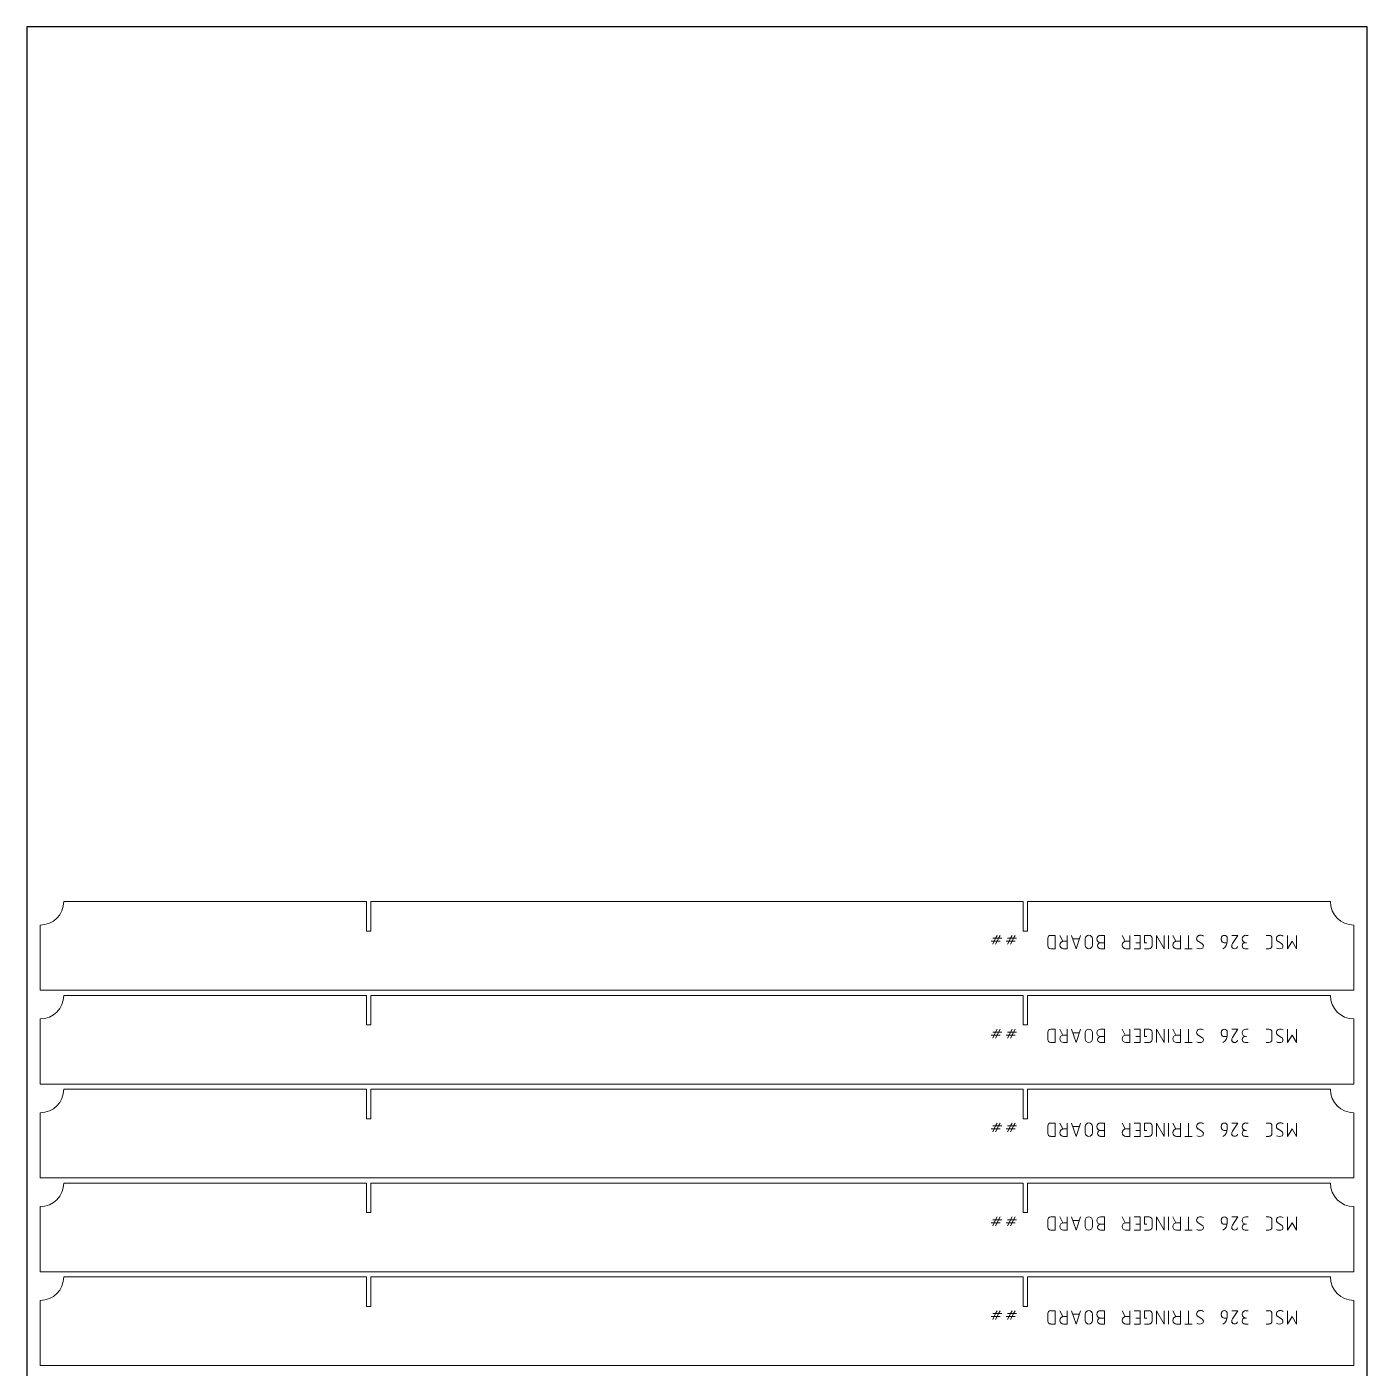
# Model space of a CAD drawing. Header units: millimetres. Extents: x 352 to 5752, y 371 to 2371.
# Drawn here: x 4752 to 5752, y 1371 to 2371 of the extents above; entities that cross this region are included whole.
import ezdxf

# ---------------------------------------------------------------- set-up
doc = ezdxf.new("R2010")
doc.units = ezdxf.units.MM
doc.layers.add('IV_MARK_SURFACE', color=2, linetype='Continuous', lineweight=5)
doc.layers.add('IV_OUTER_PROFILE', color=7, linetype='Continuous', lineweight=5)

msp = doc.modelspace()

# ---------------------------------------------------------------- linework, layer by layer
msp.add_lwpolyline([(4752.5, 371.2), (5752.5, 371.2), (5752.5, 2371.2), (4752.5, 2371.2)], close=True)
at = {"layer": 'IV_MARK_SURFACE'}
for p, q in [((5473.1, 1691.2), (5475.3, 1691.2)), ((5474.2, 1689), (5475.3, 1691.2)), ((5475.3, 1691.2), (5476.4, 1693.4)), ((5475.3, 1691.2), (5477.5, 1691.2)), ((5477.5, 1691.2), (5476.4, 1689)), ((5478.6, 1693.4), (5477.5, 1691.2)), ((5477.5, 1691.2), (5479.8, 1691.2)), ((5484.2, 1691.2), (5486.4, 1691.2)), ((5485.3, 1689), (5486.4, 1691.2)), ((5486.4, 1691.2), (5487.5, 1693.4)), ((5486.4, 1691.2), (5488.6, 1691.2)), ((5488.6, 1691.2), (5487.5, 1689)), ((5489.8, 1693.4), (5488.6, 1691.2)), ((5488.6, 1691.2), (5490.9, 1691.2)), ((5514.2, 1691.2), (5514.2, 1685.7)), ((5519.8, 1693.4), (5516.4, 1693.4)), ((5519.8, 1683.4), (5519.8, 1693.4)), ((5525.3, 1689), (5523.1, 1693.4)), ((5528.6, 1693.4), (5528.6, 1689)), ((5532, 1693.4), (5535.3, 1683.4)), ((5535.3, 1683.4), (5538.6, 1693.4)), ((5553.6, 1693.4), (5556.4, 1693.4)), ((5556.4, 1693.4), (5556.4, 1687.9)), ((5572, 1689), (5569.8, 1693.4)), ((5575.3, 1693.4), (5575.3, 1689)), ((5578.6, 1693.4), (5583.1, 1693.4)), ((5583.1, 1693.4), (5583.1, 1687.9)), ((5589.8, 1693.4), (5586.4, 1693.4)), ((5586.4, 1693.4), (5586.4, 1687.9)), ((5592, 1685.7), (5592, 1691.2)), ((5600.9, 1683.4), (5595.3, 1693.4)), ((5595.3, 1693.4), (5595.3, 1683.4)), ((5600.9, 1693.4), (5600.9, 1683.4)), ((5604.2, 1693.4), (5604.2, 1683.4)), ((5609.8, 1689), (5607.5, 1693.4)), ((5613.1, 1693.4), (5613.1, 1689)), ((5619.2, 1693.4), (5619.2, 1683.4)), ((5643.6, 1691.2), (5643.6, 1690.1)), ((5648.1, 1689), (5648.1, 1691.2)), ((5651.4, 1693.4), (5655.9, 1693.4)), ((5655.9, 1693.4), (5652, 1687.3)), ((5663.6, 1693.4), (5662, 1693.4)), ((5677, 1693.4), (5679.2, 1693.4)), ((5681.4, 1691.2), (5681.4, 1685.7)), ((5693.1, 1683.4), (5693.1, 1693.4)), ((5699.8, 1693.4), (5699.8, 1683.4)), ((5474.2, 1689), (5472, 1689)), ((5473.1, 1686.8), (5474.2, 1689)), ((5476.4, 1689), (5474.2, 1689)), ((5476.4, 1689), (5475.3, 1686.8)), ((5478.6, 1689), (5476.4, 1689)), ((5485.3, 1689), (5483.1, 1689)), ((5484.2, 1686.8), (5485.3, 1689)), ((5487.5, 1689), (5485.3, 1689)), ((5487.5, 1689), (5486.4, 1686.8)), ((5489.8, 1689), (5487.5, 1689)), ((5516.4, 1683.4), (5519.8, 1683.4)), ((5525.9, 1689), (5528.6, 1689)), ((5528.6, 1683.4), (5525.9, 1683.4)), ((5528.6, 1689), (5528.6, 1683.4)), ((5537.5, 1690.7), (5533.1, 1690.7)), ((5542, 1690.7), (5542, 1686.2)), ((5547.5, 1686.2), (5547.5, 1690.7)), ((5553.6, 1687.9), (5556.4, 1687.9)), ((5556.4, 1683.4), (5553.6, 1683.4)), ((5556.4, 1687.9), (5556.4, 1683.4)), ((5572.5, 1689), (5575.3, 1689)), ((5575.3, 1683.4), (5572.5, 1683.4)), ((5575.3, 1689), (5575.3, 1683.4)), ((5583.1, 1683.4), (5578.6, 1683.4)), ((5583.1, 1687.9), (5579.8, 1687.9)), ((5583.1, 1687.9), (5583.1, 1683.4)), ((5586.4, 1687.9), (5588.1, 1687.9)), ((5586.4, 1683.4), (5589.8, 1683.4)), ((5610.3, 1689), (5613.1, 1689)), ((5613.1, 1683.4), (5610.3, 1683.4)), ((5613.1, 1689), (5613.1, 1683.4)), ((5619.2, 1683.4), (5616.4, 1683.4)), ((5622, 1683.4), (5619.2, 1683.4)), ((5626.4, 1689), (5629.2, 1687.3)), ((5645.9, 1687.9), (5647.5, 1687.9)), ((5661.4, 1683.4), (5663.6, 1683.4)), ((5662, 1687.9), (5662.5, 1687.9)), ((5679.2, 1683.4), (5677, 1683.4)), ((5685.9, 1689), (5688.6, 1687.3)), ((5696.4, 1689), (5693.1, 1683.4)), ((5699.8, 1683.4), (5696.4, 1689)), ((5473.1, 1621.2), (5475.3, 1621.2)), ((5474.2, 1619), (5475.3, 1621.2)), ((5475.3, 1621.2), (5476.4, 1623.4)), ((5475.3, 1621.2), (5477.5, 1621.2)), ((5477.5, 1621.2), (5476.4, 1619)), ((5478.6, 1623.4), (5477.5, 1621.2)), ((5477.5, 1621.2), (5479.8, 1621.2)), ((5484.2, 1621.2), (5486.4, 1621.2)), ((5485.3, 1619), (5486.4, 1621.2)), ((5486.4, 1621.2), (5487.5, 1623.4)), ((5486.4, 1621.2), (5488.6, 1621.2)), ((5488.6, 1621.2), (5487.5, 1619)), ((5489.8, 1623.4), (5488.6, 1621.2)), ((5488.6, 1621.2), (5490.9, 1621.2)), ((5514.2, 1621.2), (5514.2, 1615.7)), ((5519.8, 1623.4), (5516.4, 1623.4)), ((5519.8, 1613.4), (5519.8, 1623.4)), ((5525.3, 1619), (5523.1, 1623.4)), ((5528.6, 1623.4), (5528.6, 1619)), ((5532, 1623.4), (5535.3, 1613.4)), ((5535.3, 1613.4), (5538.6, 1623.4)), ((5553.6, 1623.4), (5556.4, 1623.4)), ((5556.4, 1623.4), (5556.4, 1617.9)), ((5572, 1619), (5569.8, 1623.4)), ((5575.3, 1623.4), (5575.3, 1619)), ((5578.6, 1623.4), (5583.1, 1623.4)), ((5583.1, 1623.4), (5583.1, 1617.9)), ((5589.8, 1623.4), (5586.4, 1623.4)), ((5586.4, 1623.4), (5586.4, 1617.9)), ((5592, 1615.7), (5592, 1621.2)), ((5600.9, 1613.4), (5595.3, 1623.4)), ((5595.3, 1623.4), (5595.3, 1613.4)), ((5600.9, 1623.4), (5600.9, 1613.4)), ((5604.2, 1623.4), (5604.2, 1613.4)), ((5609.8, 1619), (5607.5, 1623.4)), ((5613.1, 1623.4), (5613.1, 1619)), ((5619.2, 1623.4), (5619.2, 1613.4)), ((5643.6, 1621.2), (5643.6, 1620.1)), ((5648.1, 1619), (5648.1, 1621.2)), ((5651.4, 1623.4), (5655.9, 1623.4)), ((5655.9, 1623.4), (5652, 1617.3)), ((5663.6, 1623.4), (5662, 1623.4)), ((5677, 1623.4), (5679.2, 1623.4)), ((5681.4, 1621.2), (5681.4, 1615.7)), ((5693.1, 1613.4), (5693.1, 1623.4)), ((5699.8, 1623.4), (5699.8, 1613.4)), ((5474.2, 1619), (5472, 1619)), ((5473.1, 1616.8), (5474.2, 1619)), ((5476.4, 1619), (5474.2, 1619)), ((5476.4, 1619), (5475.3, 1616.8)), ((5478.6, 1619), (5476.4, 1619)), ((5485.3, 1619), (5483.1, 1619)), ((5484.2, 1616.8), (5485.3, 1619)), ((5487.5, 1619), (5485.3, 1619)), ((5487.5, 1619), (5486.4, 1616.8)), ((5489.8, 1619), (5487.5, 1619)), ((5516.4, 1613.4), (5519.8, 1613.4)), ((5525.9, 1619), (5528.6, 1619)), ((5528.6, 1613.4), (5525.9, 1613.4)), ((5528.6, 1619), (5528.6, 1613.4)), ((5537.5, 1620.7), (5533.1, 1620.7)), ((5542, 1620.7), (5542, 1616.2)), ((5547.5, 1616.2), (5547.5, 1620.7)), ((5553.6, 1617.9), (5556.4, 1617.9)), ((5556.4, 1613.4), (5553.6, 1613.4)), ((5556.4, 1617.9), (5556.4, 1613.4)), ((5572.5, 1619), (5575.3, 1619)), ((5575.3, 1613.4), (5572.5, 1613.4)), ((5575.3, 1619), (5575.3, 1613.4)), ((5583.1, 1613.4), (5578.6, 1613.4)), ((5583.1, 1617.9), (5579.8, 1617.9)), ((5583.1, 1617.9), (5583.1, 1613.4)), ((5586.4, 1617.9), (5588.1, 1617.9)), ((5586.4, 1613.4), (5589.8, 1613.4)), ((5610.3, 1619), (5613.1, 1619)), ((5613.1, 1613.4), (5610.3, 1613.4)), ((5613.1, 1619), (5613.1, 1613.4)), ((5619.2, 1613.4), (5616.4, 1613.4)), ((5622, 1613.4), (5619.2, 1613.4)), ((5626.4, 1619), (5629.2, 1617.3)), ((5645.9, 1617.9), (5647.5, 1617.9)), ((5661.4, 1613.4), (5663.6, 1613.4)), ((5662, 1617.9), (5662.5, 1617.9)), ((5679.2, 1613.4), (5677, 1613.4)), ((5685.9, 1619), (5688.6, 1617.3)), ((5696.4, 1619), (5693.1, 1613.4)), ((5699.8, 1613.4), (5696.4, 1619)), ((5473.1, 1551.2), (5475.3, 1551.2)), ((5474.2, 1549), (5475.3, 1551.2)), ((5475.3, 1551.2), (5476.4, 1553.4)), ((5475.3, 1551.2), (5477.5, 1551.2)), ((5477.5, 1551.2), (5476.4, 1549)), ((5478.6, 1553.4), (5477.5, 1551.2)), ((5477.5, 1551.2), (5479.8, 1551.2)), ((5484.2, 1551.2), (5486.4, 1551.2)), ((5485.3, 1549), (5486.4, 1551.2)), ((5486.4, 1551.2), (5487.5, 1553.4)), ((5486.4, 1551.2), (5488.6, 1551.2)), ((5488.6, 1551.2), (5487.5, 1549)), ((5489.8, 1553.4), (5488.6, 1551.2)), ((5488.6, 1551.2), (5490.9, 1551.2)), ((5514.2, 1551.2), (5514.2, 1545.7)), ((5519.8, 1553.4), (5516.4, 1553.4)), ((5519.8, 1543.4), (5519.8, 1553.4)), ((5525.3, 1549), (5523.1, 1553.4)), ((5528.6, 1553.4), (5528.6, 1549)), ((5532, 1553.4), (5535.3, 1543.4)), ((5535.3, 1543.4), (5538.6, 1553.4)), ((5553.6, 1553.4), (5556.4, 1553.4)), ((5556.4, 1553.4), (5556.4, 1547.9)), ((5572, 1549), (5569.8, 1553.4)), ((5575.3, 1553.4), (5575.3, 1549)), ((5578.6, 1553.4), (5583.1, 1553.4)), ((5583.1, 1553.4), (5583.1, 1547.9)), ((5589.8, 1553.4), (5586.4, 1553.4)), ((5586.4, 1553.4), (5586.4, 1547.9)), ((5592, 1545.7), (5592, 1551.2)), ((5600.9, 1543.4), (5595.3, 1553.4)), ((5595.3, 1553.4), (5595.3, 1543.4)), ((5600.9, 1553.4), (5600.9, 1543.4)), ((5604.2, 1553.4), (5604.2, 1543.4)), ((5609.8, 1549), (5607.5, 1553.4)), ((5613.1, 1553.4), (5613.1, 1549)), ((5619.2, 1553.4), (5619.2, 1543.4)), ((5643.6, 1551.2), (5643.6, 1550.1)), ((5648.1, 1549), (5648.1, 1551.2)), ((5651.4, 1553.4), (5655.9, 1553.4)), ((5655.9, 1553.4), (5652, 1547.3)), ((5663.6, 1553.4), (5662, 1553.4)), ((5677, 1553.4), (5679.2, 1553.4)), ((5681.4, 1551.2), (5681.4, 1545.7)), ((5693.1, 1543.4), (5693.1, 1553.4)), ((5699.8, 1553.4), (5699.8, 1543.4)), ((5474.2, 1549), (5472, 1549)), ((5473.1, 1546.8), (5474.2, 1549)), ((5476.4, 1549), (5474.2, 1549)), ((5476.4, 1549), (5475.3, 1546.8)), ((5478.6, 1549), (5476.4, 1549)), ((5485.3, 1549), (5483.1, 1549)), ((5484.2, 1546.8), (5485.3, 1549)), ((5487.5, 1549), (5485.3, 1549)), ((5487.5, 1549), (5486.4, 1546.8)), ((5489.8, 1549), (5487.5, 1549)), ((5516.4, 1543.4), (5519.8, 1543.4)), ((5525.9, 1549), (5528.6, 1549)), ((5528.6, 1543.4), (5525.9, 1543.4)), ((5528.6, 1549), (5528.6, 1543.4)), ((5537.5, 1550.7), (5533.1, 1550.7)), ((5542, 1550.7), (5542, 1546.2)), ((5547.5, 1546.2), (5547.5, 1550.7)), ((5553.6, 1547.9), (5556.4, 1547.9)), ((5556.4, 1543.4), (5553.6, 1543.4)), ((5556.4, 1547.9), (5556.4, 1543.4)), ((5572.5, 1549), (5575.3, 1549)), ((5575.3, 1543.4), (5572.5, 1543.4)), ((5575.3, 1549), (5575.3, 1543.4)), ((5583.1, 1543.4), (5578.6, 1543.4)), ((5583.1, 1547.9), (5579.8, 1547.9)), ((5583.1, 1547.9), (5583.1, 1543.4)), ((5586.4, 1547.9), (5588.1, 1547.9)), ((5586.4, 1543.4), (5589.8, 1543.4)), ((5610.3, 1549), (5613.1, 1549)), ((5613.1, 1543.4), (5610.3, 1543.4)), ((5613.1, 1549), (5613.1, 1543.4)), ((5619.2, 1543.4), (5616.4, 1543.4)), ((5622, 1543.4), (5619.2, 1543.4)), ((5626.4, 1549), (5629.2, 1547.3)), ((5645.9, 1547.9), (5647.5, 1547.9)), ((5661.4, 1543.4), (5663.6, 1543.4)), ((5662, 1547.9), (5662.5, 1547.9)), ((5679.2, 1543.4), (5677, 1543.4)), ((5685.9, 1549), (5688.6, 1547.3)), ((5696.4, 1549), (5693.1, 1543.4)), ((5699.8, 1543.4), (5696.4, 1549)), ((5473.1, 1481.2), (5475.3, 1481.2)), ((5474.2, 1479), (5475.3, 1481.2)), ((5475.3, 1481.2), (5476.4, 1483.4)), ((5475.3, 1481.2), (5477.5, 1481.2)), ((5477.5, 1481.2), (5476.4, 1479)), ((5478.6, 1483.4), (5477.5, 1481.2)), ((5477.5, 1481.2), (5479.8, 1481.2)), ((5484.2, 1481.2), (5486.4, 1481.2)), ((5485.3, 1479), (5486.4, 1481.2)), ((5486.4, 1481.2), (5487.5, 1483.4)), ((5486.4, 1481.2), (5488.6, 1481.2)), ((5488.6, 1481.2), (5487.5, 1479)), ((5489.8, 1483.4), (5488.6, 1481.2)), ((5488.6, 1481.2), (5490.9, 1481.2)), ((5514.2, 1481.2), (5514.2, 1475.7)), ((5519.8, 1483.4), (5516.4, 1483.4)), ((5519.8, 1473.4), (5519.8, 1483.4)), ((5525.3, 1479), (5523.1, 1483.4)), ((5528.6, 1483.4), (5528.6, 1479)), ((5532, 1483.4), (5535.3, 1473.4)), ((5535.3, 1473.4), (5538.6, 1483.4)), ((5553.6, 1483.4), (5556.4, 1483.4)), ((5556.4, 1483.4), (5556.4, 1477.9)), ((5572, 1479), (5569.8, 1483.4)), ((5575.3, 1483.4), (5575.3, 1479)), ((5578.6, 1483.4), (5583.1, 1483.4)), ((5583.1, 1483.4), (5583.1, 1477.9)), ((5589.8, 1483.4), (5586.4, 1483.4)), ((5586.4, 1483.4), (5586.4, 1477.9)), ((5592, 1475.7), (5592, 1481.2)), ((5600.9, 1473.4), (5595.3, 1483.4)), ((5595.3, 1483.4), (5595.3, 1473.4)), ((5600.9, 1483.4), (5600.9, 1473.4)), ((5604.2, 1483.4), (5604.2, 1473.4)), ((5609.8, 1479), (5607.5, 1483.4)), ((5613.1, 1483.4), (5613.1, 1479)), ((5619.2, 1483.4), (5619.2, 1473.4)), ((5643.6, 1481.2), (5643.6, 1480.1)), ((5648.1, 1479), (5648.1, 1481.2)), ((5651.4, 1483.4), (5655.9, 1483.4)), ((5655.9, 1483.4), (5652, 1477.3)), ((5663.6, 1483.4), (5662, 1483.4)), ((5677, 1483.4), (5679.2, 1483.4)), ((5681.4, 1481.2), (5681.4, 1475.7)), ((5693.1, 1473.4), (5693.1, 1483.4)), ((5699.8, 1483.4), (5699.8, 1473.4)), ((5474.2, 1479), (5472, 1479)), ((5473.1, 1476.8), (5474.2, 1479)), ((5476.4, 1479), (5474.2, 1479)), ((5476.4, 1479), (5475.3, 1476.8)), ((5478.6, 1479), (5476.4, 1479)), ((5485.3, 1479), (5483.1, 1479)), ((5484.2, 1476.8), (5485.3, 1479)), ((5487.5, 1479), (5485.3, 1479)), ((5487.5, 1479), (5486.4, 1476.8)), ((5489.8, 1479), (5487.5, 1479)), ((5516.4, 1473.4), (5519.8, 1473.4)), ((5525.9, 1479), (5528.6, 1479)), ((5528.6, 1473.4), (5525.9, 1473.4)), ((5528.6, 1479), (5528.6, 1473.4)), ((5537.5, 1480.7), (5533.1, 1480.7)), ((5542, 1480.7), (5542, 1476.2)), ((5547.5, 1476.2), (5547.5, 1480.7)), ((5553.6, 1477.9), (5556.4, 1477.9)), ((5556.4, 1473.4), (5553.6, 1473.4)), ((5556.4, 1477.9), (5556.4, 1473.4)), ((5572.5, 1479), (5575.3, 1479)), ((5575.3, 1473.4), (5572.5, 1473.4)), ((5575.3, 1479), (5575.3, 1473.4)), ((5583.1, 1473.4), (5578.6, 1473.4)), ((5583.1, 1477.9), (5579.8, 1477.9)), ((5583.1, 1477.9), (5583.1, 1473.4)), ((5586.4, 1477.9), (5588.1, 1477.9)), ((5586.4, 1473.4), (5589.8, 1473.4)), ((5610.3, 1479), (5613.1, 1479)), ((5613.1, 1473.4), (5610.3, 1473.4)), ((5613.1, 1479), (5613.1, 1473.4)), ((5619.2, 1473.4), (5616.4, 1473.4)), ((5622, 1473.4), (5619.2, 1473.4)), ((5626.4, 1479), (5629.2, 1477.3)), ((5645.9, 1477.9), (5647.5, 1477.9)), ((5661.4, 1473.4), (5663.6, 1473.4)), ((5662, 1477.9), (5662.5, 1477.9)), ((5679.2, 1473.4), (5677, 1473.4)), ((5685.9, 1479), (5688.6, 1477.3)), ((5696.4, 1479), (5693.1, 1473.4)), ((5699.8, 1473.4), (5696.4, 1479)), ((5473.1, 1411.2), (5475.3, 1411.2)), ((5474.2, 1409), (5475.3, 1411.2)), ((5475.3, 1411.2), (5476.4, 1413.4)), ((5475.3, 1411.2), (5477.5, 1411.2)), ((5477.5, 1411.2), (5476.4, 1409)), ((5478.6, 1413.4), (5477.5, 1411.2)), ((5477.5, 1411.2), (5479.8, 1411.2)), ((5484.2, 1411.2), (5486.4, 1411.2)), ((5485.3, 1409), (5486.4, 1411.2)), ((5486.4, 1411.2), (5487.5, 1413.4)), ((5486.4, 1411.2), (5488.6, 1411.2)), ((5488.6, 1411.2), (5487.5, 1409)), ((5489.8, 1413.4), (5488.6, 1411.2)), ((5488.6, 1411.2), (5490.9, 1411.2)), ((5514.2, 1411.2), (5514.2, 1405.7)), ((5519.8, 1413.4), (5516.4, 1413.4)), ((5519.8, 1403.4), (5519.8, 1413.4)), ((5525.3, 1409), (5523.1, 1413.4)), ((5528.6, 1413.4), (5528.6, 1409)), ((5532, 1413.4), (5535.3, 1403.4)), ((5535.3, 1403.4), (5538.6, 1413.4)), ((5553.6, 1413.4), (5556.4, 1413.4)), ((5556.4, 1413.4), (5556.4, 1407.9)), ((5572, 1409), (5569.8, 1413.4)), ((5575.3, 1413.4), (5575.3, 1409)), ((5578.6, 1413.4), (5583.1, 1413.4)), ((5583.1, 1413.4), (5583.1, 1407.9)), ((5589.8, 1413.4), (5586.4, 1413.4)), ((5586.4, 1413.4), (5586.4, 1407.9)), ((5592, 1405.7), (5592, 1411.2)), ((5600.9, 1403.4), (5595.3, 1413.4)), ((5595.3, 1413.4), (5595.3, 1403.4)), ((5600.9, 1413.4), (5600.9, 1403.4)), ((5604.2, 1413.4), (5604.2, 1403.4)), ((5609.8, 1409), (5607.5, 1413.4)), ((5613.1, 1413.4), (5613.1, 1409)), ((5619.2, 1413.4), (5619.2, 1403.4)), ((5643.6, 1411.2), (5643.6, 1410.1)), ((5648.1, 1409), (5648.1, 1411.2)), ((5651.4, 1413.4), (5655.9, 1413.4)), ((5655.9, 1413.4), (5652, 1407.3)), ((5663.6, 1413.4), (5662, 1413.4)), ((5677, 1413.4), (5679.2, 1413.4)), ((5681.4, 1411.2), (5681.4, 1405.7)), ((5693.1, 1403.4), (5693.1, 1413.4)), ((5699.8, 1413.4), (5699.8, 1403.4)), ((5474.2, 1409), (5472, 1409)), ((5473.1, 1406.8), (5474.2, 1409)), ((5476.4, 1409), (5474.2, 1409)), ((5476.4, 1409), (5475.3, 1406.8)), ((5478.6, 1409), (5476.4, 1409)), ((5485.3, 1409), (5483.1, 1409)), ((5484.2, 1406.8), (5485.3, 1409)), ((5487.5, 1409), (5485.3, 1409)), ((5487.5, 1409), (5486.4, 1406.8)), ((5489.8, 1409), (5487.5, 1409)), ((5516.4, 1403.4), (5519.8, 1403.4)), ((5525.9, 1409), (5528.6, 1409)), ((5528.6, 1403.4), (5525.9, 1403.4)), ((5528.6, 1409), (5528.6, 1403.4)), ((5537.5, 1410.7), (5533.1, 1410.7)), ((5542, 1410.7), (5542, 1406.2)), ((5547.5, 1406.2), (5547.5, 1410.7)), ((5553.6, 1407.9), (5556.4, 1407.9)), ((5556.4, 1403.4), (5553.6, 1403.4)), ((5556.4, 1407.9), (5556.4, 1403.4)), ((5572.5, 1409), (5575.3, 1409)), ((5575.3, 1403.4), (5572.5, 1403.4)), ((5575.3, 1409), (5575.3, 1403.4)), ((5583.1, 1403.4), (5578.6, 1403.4)), ((5583.1, 1407.9), (5579.8, 1407.9)), ((5583.1, 1407.9), (5583.1, 1403.4)), ((5586.4, 1407.9), (5588.1, 1407.9)), ((5586.4, 1403.4), (5589.8, 1403.4)), ((5610.3, 1409), (5613.1, 1409)), ((5613.1, 1403.4), (5610.3, 1403.4)), ((5613.1, 1409), (5613.1, 1403.4)), ((5619.2, 1403.4), (5616.4, 1403.4)), ((5622, 1403.4), (5619.2, 1403.4)), ((5626.4, 1409), (5629.2, 1407.3)), ((5645.9, 1407.9), (5647.5, 1407.9)), ((5661.4, 1403.4), (5663.6, 1403.4)), ((5662, 1407.9), (5662.5, 1407.9)), ((5679.2, 1403.4), (5677, 1403.4)), ((5685.9, 1409), (5688.6, 1407.3)), ((5696.4, 1409), (5693.1, 1403.4)), ((5699.8, 1403.4), (5696.4, 1409))]:
    msp.add_line(p, q, dxfattribs=at)
for centre, radius, start, end in [((5516.4, 1691.2), 2.22, 90, 180), ((5544.8, 1690.7), 2.78, 0, 180), ((5553.6, 1690.7), 2.78, 90, 270), ((5589.8, 1691.2), 2.22, 0, 90), ((5627.6, 1691), 2.39, 92.3685, 239.559), ((5628.2, 1689.8), 3.74, 56.4174, 100.9627), ((5645.9, 1691.2), 2.22, 0, 180), ((5662, 1690.7), 2.78, 90, 270), ((5679.2, 1691.2), 2.22, 0, 90), ((5687.1, 1691), 2.39, 92.3685, 239.559), ((5687.7, 1689.8), 3.74, 56.4174, 100.9627), ((5516.4, 1685.7), 2.22, 180, 270), ((5525.9, 1686.2), 2.78, 90, 270), ((5544.8, 1686.2), 2.78, 180, 0), ((5553.6, 1685.7), 2.22, 90, 270), ((5572.5, 1686.2), 2.78, 90, 270), ((5589.8, 1685.7), 2.22, 270, 0), ((5610.3, 1686.2), 2.78, 90, 270), ((5627.5, 1688.1), 4.69, 241.7153, 298.2847), ((5628.1, 1685.4), 2.21, 319.6263, 59.2984), ((5645.9, 1690.1), 2.22, 180, 270), ((5642.3, 1688.7), 5.77, 294.8942, 3.1783), ((5654.4, 1685.5), 3.02, 143.6911, 188.2364), ((5653.6, 1685.8), 2.32, 196.4047, 343.5953), ((5661.4, 1685.7), 2.22, 90, 270), ((5679.2, 1685.7), 2.22, 270, 0), ((5687, 1688.1), 4.69, 241.7153, 298.2847), ((5687.5, 1685.4), 2.21, 319.6263, 59.2984), ((5516.4, 1621.2), 2.22, 90, 180), ((5544.8, 1620.7), 2.78, 0, 180), ((5553.6, 1620.7), 2.78, 90, 270), ((5589.8, 1621.2), 2.22, 0, 90), ((5627.6, 1621), 2.39, 92.3685, 239.559), ((5628.2, 1619.8), 3.74, 56.4174, 100.9627), ((5645.9, 1621.2), 2.22, 0, 180), ((5662, 1620.7), 2.78, 90, 270), ((5679.2, 1621.2), 2.22, 0, 90), ((5687.1, 1621), 2.39, 92.3685, 239.559), ((5687.7, 1619.8), 3.74, 56.4174, 100.9627), ((5516.4, 1615.7), 2.22, 180, 270), ((5525.9, 1616.2), 2.78, 90, 270), ((5544.8, 1616.2), 2.78, 180, 0), ((5553.6, 1615.7), 2.22, 90, 270), ((5572.5, 1616.2), 2.78, 90, 270), ((5589.8, 1615.7), 2.22, 270, 0), ((5610.3, 1616.2), 2.78, 90, 270), ((5627.5, 1618.1), 4.69, 241.7153, 298.2847), ((5628.1, 1615.4), 2.21, 319.6263, 59.2984), ((5645.9, 1620.1), 2.22, 180, 270), ((5642.3, 1618.7), 5.77, 294.8942, 3.1783), ((5654.4, 1615.5), 3.02, 143.6911, 188.2364), ((5653.6, 1615.8), 2.32, 196.4047, 343.5953), ((5661.4, 1615.7), 2.22, 90, 270), ((5679.2, 1615.7), 2.22, 270, 0), ((5687, 1618.1), 4.69, 241.7153, 298.2847), ((5687.5, 1615.4), 2.21, 319.6263, 59.2984), ((5516.4, 1551.2), 2.22, 90, 180), ((5544.8, 1550.7), 2.78, 0, 180), ((5553.6, 1550.7), 2.78, 90, 270), ((5589.8, 1551.2), 2.22, 0, 90), ((5627.6, 1551), 2.39, 92.3685, 239.559), ((5628.2, 1549.8), 3.74, 56.4174, 100.9627), ((5645.9, 1551.2), 2.22, 0, 180), ((5662, 1550.7), 2.78, 90, 270), ((5679.2, 1551.2), 2.22, 0, 90), ((5687.1, 1551), 2.39, 92.3685, 239.559), ((5687.7, 1549.8), 3.74, 56.4174, 100.9627), ((5516.4, 1545.7), 2.22, 180, 270), ((5525.9, 1546.2), 2.78, 90, 270), ((5544.8, 1546.2), 2.78, 180, 0), ((5553.6, 1545.7), 2.22, 90, 270), ((5572.5, 1546.2), 2.78, 90, 270), ((5589.8, 1545.7), 2.22, 270, 0), ((5610.3, 1546.2), 2.78, 90, 270), ((5627.5, 1548.1), 4.69, 241.7153, 298.2847), ((5628.1, 1545.4), 2.21, 319.6263, 59.2984), ((5645.9, 1550.1), 2.22, 180, 270), ((5642.3, 1548.7), 5.77, 294.8942, 3.1783), ((5654.4, 1545.5), 3.02, 143.6911, 188.2364), ((5653.6, 1545.8), 2.32, 196.4047, 343.5953), ((5661.4, 1545.7), 2.22, 90, 270), ((5679.2, 1545.7), 2.22, 270, 0), ((5687, 1548.1), 4.69, 241.7153, 298.2847), ((5687.5, 1545.4), 2.21, 319.6263, 59.2984), ((5516.4, 1481.2), 2.22, 90, 180), ((5544.8, 1480.7), 2.78, 0, 180), ((5553.6, 1480.7), 2.78, 90, 270), ((5589.8, 1481.2), 2.22, 0, 90), ((5627.6, 1481), 2.39, 92.3685, 239.559), ((5628.2, 1479.8), 3.74, 56.4174, 100.9627), ((5645.9, 1481.2), 2.22, 0, 180), ((5662, 1480.7), 2.78, 90, 270), ((5679.2, 1481.2), 2.22, 0, 90), ((5687.1, 1481), 2.39, 92.3685, 239.559), ((5687.7, 1479.8), 3.74, 56.4174, 100.9627), ((5516.4, 1475.7), 2.22, 180, 270), ((5525.9, 1476.2), 2.78, 90, 270), ((5544.8, 1476.2), 2.78, 180, 0), ((5553.6, 1475.7), 2.22, 90, 270), ((5572.5, 1476.2), 2.78, 90, 270), ((5589.8, 1475.7), 2.22, 270, 0), ((5610.3, 1476.2), 2.78, 90, 270), ((5627.5, 1478.1), 4.69, 241.7153, 298.2847), ((5628.1, 1475.4), 2.21, 319.6263, 59.2984), ((5645.9, 1480.1), 2.22, 180, 270), ((5642.3, 1478.7), 5.77, 294.8942, 3.1783), ((5654.4, 1475.5), 3.02, 143.6911, 188.2364), ((5653.6, 1475.8), 2.32, 196.4047, 343.5953), ((5661.4, 1475.7), 2.22, 90, 270), ((5679.2, 1475.7), 2.22, 270, 0), ((5687, 1478.1), 4.69, 241.7153, 298.2847), ((5687.5, 1475.4), 2.21, 319.6263, 59.2984), ((5516.4, 1411.2), 2.22, 90, 180), ((5544.8, 1410.7), 2.78, 0, 180), ((5553.6, 1410.7), 2.78, 90, 270), ((5589.8, 1411.2), 2.22, 0, 90), ((5627.6, 1411), 2.39, 92.3685, 239.559), ((5628.2, 1409.8), 3.74, 56.4174, 100.9627), ((5645.9, 1411.2), 2.22, 0, 180), ((5662, 1410.7), 2.78, 90, 270), ((5679.2, 1411.2), 2.22, 0, 90), ((5687.1, 1411), 2.39, 92.3685, 239.559), ((5687.7, 1409.8), 3.74, 56.4174, 100.9627), ((5516.4, 1405.7), 2.22, 180, 270), ((5525.9, 1406.2), 2.78, 90, 270), ((5544.8, 1406.2), 2.78, 180, 0), ((5553.6, 1405.7), 2.22, 90, 270), ((5572.5, 1406.2), 2.78, 90, 270), ((5589.8, 1405.7), 2.22, 270, 0), ((5610.3, 1406.2), 2.78, 90, 270), ((5627.5, 1408.1), 4.69, 241.7153, 298.2847), ((5628.1, 1405.4), 2.21, 319.6263, 59.2984), ((5645.9, 1410.1), 2.22, 180, 270), ((5642.3, 1408.7), 5.77, 294.8942, 3.1783), ((5654.4, 1405.5), 3.02, 143.6911, 188.2364), ((5653.6, 1405.8), 2.32, 196.4047, 343.5953), ((5661.4, 1405.7), 2.22, 90, 270), ((5679.2, 1405.7), 2.22, 270, 0), ((5687, 1408.1), 4.69, 241.7153, 298.2847), ((5687.5, 1405.4), 2.21, 319.6263, 59.2984)]:
    msp.add_arc(centre, radius, start, end, dxfattribs=at)
at = {"layer": 'IV_OUTER_PROFILE'}
for p, q in [((4780, 1718.6), (5005.9, 1718.6)), ((5005.9, 1696.6), (5005.9, 1718.6)), ((5009.1, 1718.6), (5009.1, 1696.6)), ((5009.1, 1718.6), (5495.9, 1718.6)), ((5495.9, 1696.6), (5495.9, 1718.6)), ((5499.1, 1718.6), (5499.1, 1696.6)), ((5499.1, 1718.6), (5725, 1718.6)), ((4762.5, 1701.1), (4762.5, 1652.4)), ((5009.1, 1696.6), (5005.9, 1696.6)), ((5499.1, 1696.6), (5495.9, 1696.6)), ((5742.5, 1701.1), (5742.5, 1652.4)), ((4762.5, 1652.4), (5742.5, 1652.4)), ((4780, 1648.6), (5005.9, 1648.6)), ((5005.9, 1626.6), (5005.9, 1648.6)), ((5009.1, 1648.6), (5009.1, 1626.6)), ((5009.1, 1648.6), (5495.9, 1648.6)), ((5495.9, 1626.6), (5495.9, 1648.6)), ((5499.1, 1648.6), (5499.1, 1626.6)), ((5499.1, 1648.6), (5725, 1648.6)), ((4762.5, 1631.1), (4762.5, 1582.4)), ((5009.1, 1626.6), (5005.9, 1626.6)), ((5499.1, 1626.6), (5495.9, 1626.6)), ((5742.5, 1631.1), (5742.5, 1582.4)), ((4762.5, 1582.4), (5742.5, 1582.4)), ((4780, 1578.6), (5005.9, 1578.6)), ((5005.9, 1556.6), (5005.9, 1578.6)), ((5009.1, 1578.6), (5009.1, 1556.6)), ((5009.1, 1578.6), (5495.9, 1578.6)), ((5495.9, 1556.6), (5495.9, 1578.6)), ((5499.1, 1578.6), (5499.1, 1556.6)), ((5499.1, 1578.6), (5725, 1578.6)), ((4762.5, 1561.1), (4762.5, 1512.4)), ((5742.5, 1561.1), (5742.5, 1512.4)), ((5009.1, 1556.6), (5005.9, 1556.6)), ((5499.1, 1556.6), (5495.9, 1556.6)), ((4762.5, 1512.4), (5742.5, 1512.4)), ((4780, 1508.6), (5005.9, 1508.6)), ((5005.9, 1486.6), (5005.9, 1508.6)), ((5009.1, 1508.6), (5009.1, 1486.6)), ((5009.1, 1508.6), (5495.9, 1508.6)), ((5495.9, 1486.6), (5495.9, 1508.6)), ((5499.1, 1508.6), (5499.1, 1486.6)), ((5499.1, 1508.6), (5725, 1508.6)), ((4762.5, 1491.1), (4762.5, 1442.4)), ((5742.5, 1491.1), (5742.5, 1442.4)), ((5009.1, 1486.6), (5005.9, 1486.6)), ((5499.1, 1486.6), (5495.9, 1486.6)), ((4762.5, 1442.4), (5742.5, 1442.4)), ((4780, 1438.6), (5005.9, 1438.6)), ((5005.9, 1416.6), (5005.9, 1438.6)), ((5009.1, 1438.6), (5009.1, 1416.6)), ((5009.1, 1438.6), (5495.9, 1438.6)), ((5495.9, 1416.6), (5495.9, 1438.6)), ((5499.1, 1438.6), (5499.1, 1416.6)), ((5499.1, 1438.6), (5725, 1438.6)), ((4762.5, 1421.1), (4762.5, 1372.4)), ((5742.5, 1421.1), (5742.5, 1372.4)), ((5009.1, 1416.6), (5005.9, 1416.6)), ((5499.1, 1416.6), (5495.9, 1416.6)), ((4762.5, 1372.4), (5742.5, 1372.4))]:
    msp.add_line(p, q, dxfattribs=at)
for centre, start, end in [((4762.5, 1718.6), 270, 0), ((5742.5, 1718.6), 180, 270), ((4762.5, 1648.6), 270, 0), ((5742.5, 1648.6), 180, 270), ((4762.5, 1578.6), 270, 0), ((5742.5, 1578.6), 180, 270), ((4762.5, 1508.6), 270, 0), ((5742.5, 1508.6), 180, 270), ((4762.5, 1438.6), 270, 0), ((5742.5, 1438.6), 180, 270)]:
    msp.add_arc(centre, 17.5, start, end, dxfattribs=at)

doc.saveas('drawing.dxf')
